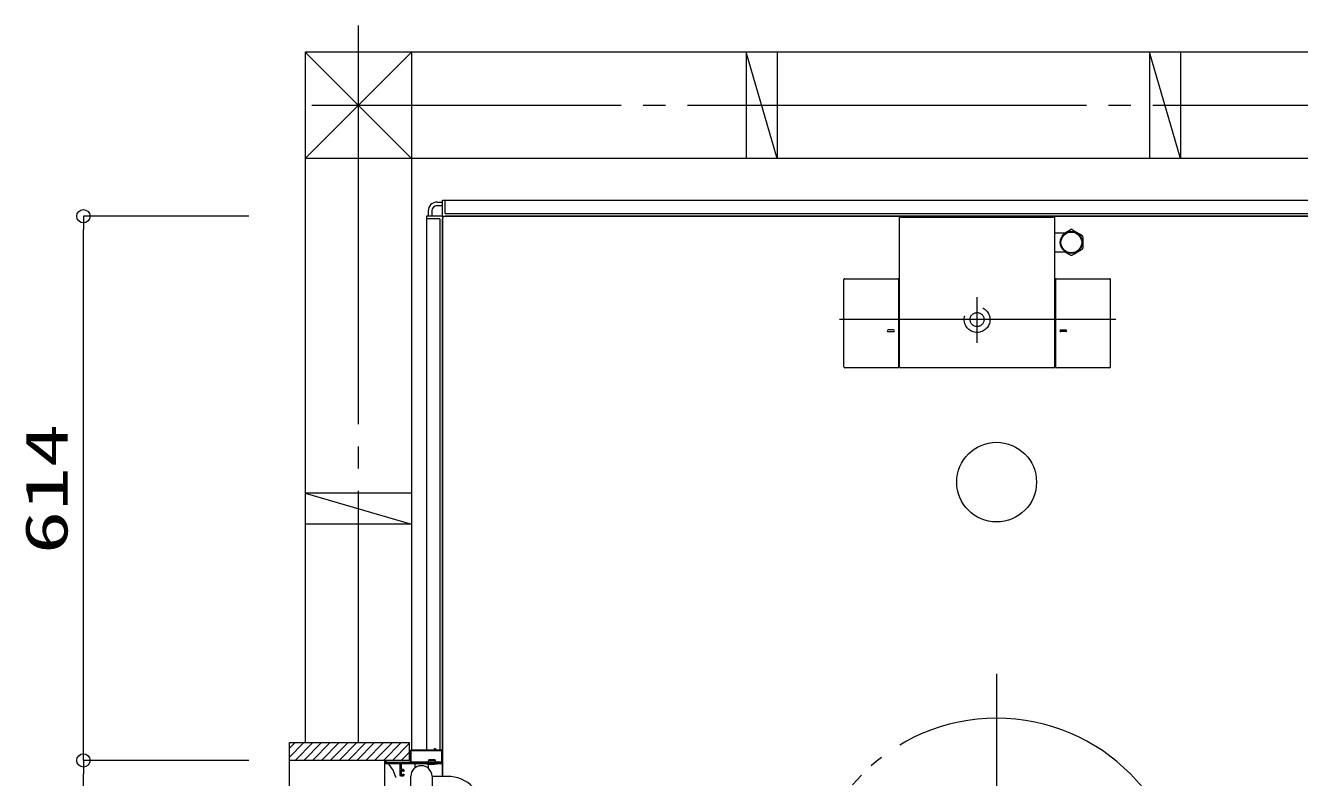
# Model space of a CAD drawing. Units: millimetres on the paper. Extents: x -305 to 305, y -152 to 152.
# Drawn here: x -188.5 to -131.1, y 59.8 to 93.7 of the extents above; entities that cross this region are included whole.
import ezdxf
from ezdxf.enums import TextEntityAlignment as Align

# ---------------------------------------------------------------- set-up
doc = ezdxf.new("R2010")
doc.units = ezdxf.units.MM
for name, pattern in [('DASHED2', [3, 2, -1]), ('LONG_CHAIN', [21, 18, -1, 1, -1]), ('LONG_DOUBLE_CHAIN', [21.8, 18, -1, 0.6, -0.6, 0.6, -1])]:
    doc.linetypes.add(name, pattern=pattern)
doc.layers.add('0-0_0', color=7, linetype='Continuous', lineweight=9)
doc.layers.add('0-1_VIEW0001', color=7, linetype='Continuous', lineweight=9)
doc.styles.add('ＭＳ ゴシック', font='')
doc.styles.get('ＭＳ ゴシック').set_extended_font_data('MS Gothic')

# ---------------------------------------------------------------- blocks, each defined once
blk = doc.blocks.new('_ORIGIN')
at = {"layer": '0-0_0'}
blk.add_line((0, 0), (-1, 0), dxfattribs=at)
blk.add_circle((0, 0), 0.5, dxfattribs=at)

msp = doc.modelspace()

# ---------------------------------------------------------------- linework, layer by layer
at = {"layer": '0-1_VIEW0001', "linetype": 'LONG_CHAIN'}
for p, q in [((-173.532, 93.714), (-173.532, 61.343)), ((-77.676, 90.105), (-175.618, 90.105)), ((-145.612, 79.395), (-145.612, 81.456)), ((-139.345, 80.439), (-151.821, 80.439)), ((-144.732, 64.443), (-144.732, 41.763))]:
    msp.add_line(p, q, dxfattribs=at)
at = {"layer": '0-1_VIEW0001'}
for p, q in [((-171.132, 92.505), (-175.932, 87.704)), ((-175.932, 92.504), (-175.932, 61.343)), ((-80.132, 92.505), (-175.931, 92.504)), ((-171.132, 87.704), (-175.931, 92.504)), ((-171.132, 92.505), (-171.132, 61.023)), ((-156.031, 92.504), (-156.031, 87.704)), ((-154.631, 87.704), (-156.031, 92.504)), ((-154.631, 92.504), (-154.631, 87.704)), ((-137.831, 92.504), (-137.831, 87.704)), ((-136.431, 87.704), (-137.831, 92.504)), ((-136.431, 92.504), (-136.431, 87.704)), ((-80.131, 87.705), (-175.932, 87.704)), ((-169.972, 85.743), (-169.732, 85.743)), ((-169.732, 85.823), (-87.732, 85.823)), ((-169.732, 85.123), (-169.732, 85.823)), ((-169.612, 85.223), (-169.612, 85.823)), ((-178.471, 85.103), (-185.931, 85.103)), ((-170.452, 85.103), (-170.452, 61.023)), ((-169.752, 85.103), (-170.452, 85.103)), ((-170.372, 85.344), (-170.372, 85.103)), ((-170.212, 85.344), (-170.212, 85.103)), ((-169.972, 85.583), (-169.732, 85.583)), ((-169.732, 85.083), (-169.732, 59.822)), ((-169.712, 85.103), (-87.752, 85.103)), ((-119.732, 85.103), (-169.613, 85.103)), ((-169.612, 85.223), (-87.852, 85.223)), ((-185.931, 61.143), (-185.931, 84.503)), ((-169.852, 84.983), (-170.452, 84.983)), ((-169.852, 84.983), (-169.852, 61.023)), ((-169.732, 59.822), (-169.732, 84.984)), ((-149.112, 78.299), (-149.112, 85.022)), ((-149.072, 85.06), (-149.076, 85.06)), ((-149.018, 85.059), (-142.206, 85.059)), ((-142.148, 85.06), (-142.152, 85.06)), ((-142.112, 85.02), (-142.112, 78.299)), ((-142.112, 84.359), (-141.598, 84.359)), ((-141.6, 83.479), (-142.112, 83.479)), ((-151.624, 78.299), (-151.624, 82.243)), ((-151.584, 82.283), (-149.184, 82.283)), ((-149.144, 78.299), (-149.144, 82.243)), ((-142.08, 82.243), (-142.08, 78.299)), ((-142.04, 82.283), (-139.64, 82.283)), ((-139.6, 78.299), (-139.6, 82.243)), ((-149.384, 79.975), (-149.624, 79.975)), ((-141.84, 79.975), (-141.6, 79.975)), ((-149.624, 79.895), (-149.384, 79.895)), ((-141.6, 79.895), (-141.84, 79.895)), ((-149.184, 78.259), (-151.584, 78.259)), ((-142.152, 78.259), (-149.072, 78.259)), ((-139.64, 78.259), (-142.04, 78.259)), ((-175.933, 72.605), (-171.133, 71.205)), ((-171.132, 72.605), (-175.932, 72.605)), ((-171.132, 71.205), (-175.932, 71.205)), ((-176.632, 60.691), (-175.98, 61.343)), ((-176.632, 28.864), (-176.632, 61.343)), ((-176.632, 61.343), (-171.232, 61.343)), ((-176.632, 61.087), (-176.376, 61.343)), ((-176.384, 60.543), (-175.584, 61.343)), ((-175.988, 60.543), (-175.188, 61.343)), ((-175.592, 60.543), (-174.792, 61.343)), ((-175.192, 60.543), (-174.392, 61.343)), ((-174.792, 60.543), (-173.992, 61.343)), ((-174.392, 60.543), (-173.592, 61.343)), ((-173.992, 60.543), (-173.192, 61.343)), ((-173.592, 60.543), (-172.792, 61.343)), ((-173.192, 60.543), (-172.392, 61.343)), ((-172.792, 60.543), (-171.992, 61.343)), ((-172.392, 60.543), (-171.592, 61.343)), ((-171.992, 60.543), (-171.232, 61.303)), ((-171.232, 61.343), (-171.232, 60.543)), ((-171.172, 60.475), (-171.172, 60.983)), ((-171.136, 60.475), (-171.136, 60.975)), ((-171.132, 61.023), (-170.096, 61.023)), ((-171.124, 60.987), (-169.78, 60.987)), ((-170.084, 61.035), (-170.084, 61.075)), ((-170.076, 61.083), (-170.06, 61.083)), ((-170.052, 61.075), (-170.052, 61.035)), ((-170.04, 61.023), (-169.772, 61.023)), ((-169.768, 60.975), (-169.768, 60.475)), ((-169.732, 60.983), (-169.732, 60.443)), ((-178.471, 60.543), (-185.931, 60.543)), ((-178.471, 60.543), (-185.931, 60.543)), ((-171.232, 60.543), (-176.632, 60.543)), ((-172.332, 60.435), (-172.332, 60.531)), ((-172.32, 60.543), (-172.304, 60.543)), ((-171.652, 60.423), (-172.32, 60.423)), ((-172.292, 60.531), (-172.292, 60.475)), ((-172.28, 60.463), (-171.184, 60.463)), ((-172.13, 60.383), (-172.132, 60.383)), ((-171.64, 60.383), (-172.13, 60.383)), ((-171.64, 59.863), (-171.64, 60.411)), ((-171.6, 60.411), (-171.6, 60.155)), ((-171.592, 60.543), (-171.232, 60.903)), ((-169.752, 60.423), (-171.588, 60.423)), ((-169.78, 60.463), (-171.124, 60.463)), ((-170.98, 60.363), (-170.98, 60.197)), ((-170.452, 60.423), (-170.452, 60.407)), ((-170.386, 60.435), (-170.386, 60.45)), ((-170.38, 60.363), (-170.38, 60.197)), ((-170.352, 60.583), (-170.072, 60.583)), ((-170.072, 60.543), (-170.352, 60.543)), ((-170.072, 60.583), (-170.072, 60.543)), ((-170.072, 60.543), (-170.024, 60.48)), ((-170.038, 60.435), (-170.038, 60.45)), ((-169.972, 60.423), (-169.972, 60.407)), ((-185.931, 30.263), (-185.931, 59.943)), ((-171.834, 59.79), (-171.834, 59.79)), ((-171.6, 60.095), (-171.6, 59.879)), ((-171.52, 59.823), (-171.6, 59.823)), ((-171.588, 60.143), (-171.52, 60.143)), ((-171.532, 60.107), (-171.588, 60.107)), ((-171.588, 59.867), (-171.532, 59.867)), ((-171.52, 60.059), (-171.52, 60.095)), ((-171.52, 59.879), (-171.52, 59.915)), ((-171.492, 60.047), (-171.508, 60.047)), ((-171.508, 59.927), (-171.492, 59.927)), ((-171.48, 60.103), (-171.48, 60.059)), ((-171.48, 59.915), (-171.48, 59.863)), ((-171.16, 59.031), (-171.16, 59.823)), ((-170.2, 59.823), (-170.2, 59.035)), ((-169.518, 59.822), (-170.2, 59.822))]:
    msp.add_line(p, q, dxfattribs=at)
for points in [[(-149.112, 85.02), (-149.112, 85.023), (-149.112, 85.026), (-149.111, 85.029), (-149.11, 85.032), (-149.109, 85.035), (-149.108, 85.038), (-149.107, 85.04), (-149.105, 85.043), (-149.103, 85.045), (-149.102, 85.047), (-149.101, 85.048), (-149.099, 85.049), (-149.098, 85.05), (-149.097, 85.051), (-149.096, 85.052), (-149.095, 85.053), (-149.094, 85.054), (-149.092, 85.055), (-149.091, 85.055), (-149.09, 85.056), (-149.089, 85.057), (-149.087, 85.057), (-149.086, 85.058), (-149.084, 85.058), (-149.083, 85.059), (-149.082, 85.059), (-149.08, 85.06), (-149.079, 85.06), (-149.077, 85.06), (-149.076, 85.06)], [(-149.018, 85.059), (-149.018, 85.06), (-149.072, 85.06)], [(-142.152, 85.06), (-142.206, 85.06), (-142.206, 85.059)], [(-142.148, 85.06), (-142.145, 85.06), (-142.142, 85.059), (-142.139, 85.058), (-142.137, 85.057), (-142.134, 85.056), (-142.131, 85.055), (-142.129, 85.053), (-142.127, 85.051), (-142.124, 85.049), (-142.122, 85.047), (-142.121, 85.046), (-142.12, 85.045), (-142.12, 85.044), (-142.119, 85.043), (-142.118, 85.041), (-142.117, 85.04), (-142.116, 85.039), (-142.116, 85.038), (-142.115, 85.036), (-142.115, 85.035), (-142.114, 85.033), (-142.114, 85.032), (-142.113, 85.031), (-142.113, 85.029), (-142.113, 85.028), (-142.112, 85.026), (-142.112, 85.025), (-142.112, 85.023), (-142.112, 85.022), (-142.112, 85.02)], [(-141.638, 84.359), (-141.548, 84.411), (-141.453, 84.466), (-141.397, 84.498)], [(-141.322, 84.498), (-141.226, 84.442), (-141.122, 84.382), (-141.028, 84.328), (-140.933, 84.273), (-140.877, 84.241)], [(-140.84, 84.176), (-140.84, 84.115), (-140.84, 84.016), (-140.84, 83.914), (-140.84, 83.809), (-140.84, 83.707), (-140.84, 83.662)], [(-141.397, 83.34), (-141.494, 83.396), (-141.598, 83.456), (-141.638, 83.479)], [(-140.877, 83.597), (-140.974, 83.542), (-141.078, 83.482), (-141.172, 83.427), (-141.267, 83.372), (-141.322, 83.34)], [(-171.172, 60.983), (-171.16, 61.011), (-171.132, 61.023)], [(-171.136, 60.975), (-171.132, 60.983), (-171.124, 60.987)], [(-170.096, 61.023), (-170.088, 61.026), (-170.084, 61.035)], [(-170.084, 61.075), (-170.082, 61.08), (-170.076, 61.083)], [(-170.06, 61.083), (-170.054, 61.08), (-170.052, 61.075)], [(-170.052, 61.035), (-170.048, 61.026), (-170.04, 61.023)], [(-169.78, 60.987), (-169.772, 60.983), (-169.768, 60.975)], [(-169.772, 61.023), (-169.744, 61.011), (-169.732, 60.983)], [(-172.332, 60.531), (-172.328, 60.539), (-172.32, 60.543)], [(-172.32, 60.423), (-172.328, 60.426), (-172.332, 60.435)], [(-172.332, 29.803), (-172.332, 60.403), (-169.732, 60.403), (-169.732, 59.823)], [(-172.304, 60.543), (-172.296, 60.539), (-172.292, 60.531)], [(-172.292, 60.475), (-172.288, 60.466), (-172.28, 60.463)], [(-172.13, 60.364), (-172.13, 60.364), (-172.131, 60.365), (-172.137, 60.371), (-172.139, 60.375), (-172.139, 60.378), (-172.138, 60.379), (-172.137, 60.381), (-172.134, 60.382), (-172.132, 60.383)], [(-171.834, 59.79), (-171.955, 60.095), (-172.13, 60.364)], [(-171.64, 60.411), (-171.644, 60.419), (-171.652, 60.423)], [(-171.588, 60.423), (-171.596, 60.419), (-171.6, 60.411)], [(-171.184, 60.463), (-171.176, 60.466), (-171.172, 60.475)], [(-171.124, 60.463), (-171.132, 60.466), (-171.136, 60.475)], [(-170.352, 60.583), (-170.352, 60.543), (-170.4, 60.48)], [(-169.768, 60.475), (-169.772, 60.466), (-169.78, 60.463)], [(-169.732, 60.443), (-169.738, 60.429), (-169.752, 60.423)], [(-171.834, 59.79), (-171.832, 59.782), (-171.825, 59.769)], [(-171.6, 59.823), (-171.628, 59.834), (-171.64, 59.863)], [(-171.6, 60.155), (-171.596, 60.146), (-171.588, 60.143)], [(-171.588, 60.107), (-171.596, 60.103), (-171.6, 60.095)], [(-171.6, 59.879), (-171.596, 59.87), (-171.588, 59.867)], [(-171.52, 60.095), (-171.524, 60.103), (-171.532, 60.107)], [(-171.532, 59.867), (-171.524, 59.87), (-171.52, 59.879)], [(-171.52, 60.143), (-171.492, 60.131), (-171.48, 60.103)], [(-171.508, 60.047), (-171.516, 60.05), (-171.52, 60.059)], [(-171.52, 59.915), (-171.516, 59.923), (-171.508, 59.927)], [(-171.48, 59.863), (-171.492, 59.834), (-171.52, 59.823)], [(-171.48, 60.059), (-171.484, 60.05), (-171.492, 60.047)], [(-171.492, 59.927), (-171.484, 59.923), (-171.48, 59.915)]]:
    msp.add_lwpolyline(points, dxfattribs=at)
for radius in [0.5, 0.469]:
    msp.add_circle((-141.36, 83.919), radius, dxfattribs=at)
at = {"layer": '0-1_VIEW0001', "linetype": 'DASHED2'}
for radius in [0.58, 0.316]:
    msp.add_circle((-145.612, 80.439), radius, dxfattribs=at)
at = {"layer": '0-1_VIEW0001', "linetype": 'LONG_DOUBLE_CHAIN'}
msp.add_circle((-144.732, 73.103), 1.8, dxfattribs=at)
at = {"layer": '0-1_VIEW0001'}
for centre, radius, start, end in [((-169.972, 85.343), 0.4, 90, 180), ((-169.972, 85.343), 0.24, 90, 180), ((-169.752, 85.083), 0.02, 0, 90), ((-169.712, 85.123), 0.02, 180, 270), ((-169.612, 84.983), 0.12, 90, 180), ((-141.36, 83.919), 0.58, 86.29156, 93.70844), ((-141.36, 83.919), 0.58, 26.29156, 33.70844), ((-141.36, 83.919), 0.58, 326.29156, 333.70844), ((-141.36, 83.919), 0.58, 266.29156, 273.70844), ((-151.584, 82.243), 0.04, 90, 180.00003), ((-149.184, 82.243), 0.04, 0, 90), ((-142.04, 82.243), 0.04, 90, 180), ((-139.64, 82.243), 0.04, 0, 90), ((-149.624, 79.935), 0.04, 90, 270), ((-149.384, 79.935), 0.04, 270, 90), ((-141.84, 79.935), 0.04, 90, 270), ((-141.6, 79.935), 0.04, 270, 90), ((-151.584, 78.299), 0.04, 180.00003, 270), ((-149.184, 78.299), 0.04, 270, 0), ((-149.072, 78.299), 0.04, 180, 270), ((-142.152, 78.299), 0.04, 270, 0), ((-142.04, 78.299), 0.04, 180, 270), ((-139.64, 78.299), 0.04, 270, 0), ((-170.94, 60.363), 0.04, 90, 180), ((-170.432, 60.407), 0.02, 180, 257.57603), ((-170.212, 61.405), 1.043, 257.57603, 282.42397), ((-170.39, 60.473), 0.012, 142.83915, 250.52878), ((-170.398, 60.435), 0.012, 270, 0), ((-170.398, 60.45), 0.012, 0, 70.52878), ((-170.42, 60.363), 0.04, 0, 20.55343), ((-170.026, 60.45), 0.012, 109.47122, 180), ((-170.026, 60.435), 0.012, 180, 270), ((-170.034, 60.473), 0.012, 289.47122, 37.16085), ((-169.992, 60.407), 0.02, 282.42397, 0), ((-170.68, 59.823), 0.48, 0, 180), ((-169.518, 58.182), 1.64, 44.22013, 90)]:
    msp.add_arc(centre, radius, start, end, dxfattribs=at)
at = {"layer": '0-1_VIEW0001', "linetype": 'LONG_DOUBLE_CHAIN'}
msp.add_arc((-144.732, 53.903), 8.54, 0.00004, 179.99998, dxfattribs=at)

# ---------------------------------------------------------------- block references
at = {"layer": '0-1_VIEW0001', "xscale": 0.6, "yscale": 0.6}
for p, rotation in [((-185.931, 85.103), 90), ((-185.931, 60.543), 270), ((-185.931, 60.543), 90)]:
    msp.add_blockref('_ORIGIN', p, dxfattribs=dict(at, rotation=rotation))

# ---------------------------------------------------------------- texts
at = {"layer": '0-1_VIEW0001', "style": 'ＭＳ ゴシック', "width": 1.5}
msp.add_text('614', height=1.921, rotation=90, dxfattribs=at).set_placement((-186.07, 69.852), align=Align.BOTTOM_LEFT)

doc.saveas('drawing.dxf')
